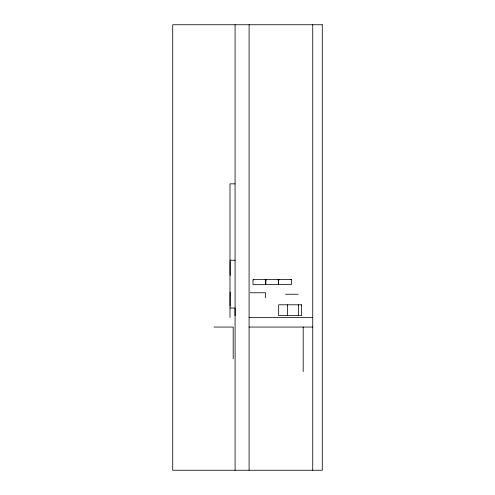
<?xml version="1.0" encoding="UTF-8"?>
<svg xmlns="http://www.w3.org/2000/svg" width="495" height="495" viewBox="0 0 495 495"><rect width="100%" height="100%" fill="white"/><g stroke="black" fill="none" stroke-linecap="round" stroke-linejoin="round"><path stroke-width="0.74" d="M235.088 183.855L229.996 183.855L229.996 317.505M229.996 260.228L235.088 260.228M278.951 279.805L279.267 279.805M290.726 279.805L291.041 279.805M253.292 279.892L253.613 279.892M265.066 279.892L265.382 279.892M266.112 279.861L266.434 279.861M277.887 279.861L278.209 279.861M250.26 292.78L265.53 292.78L265.53 297.872M285.485 294.247L298.213 294.247M229.977 308.032L235.069 308.032L235.069 315.668M249.09 317.505L312.735 317.505M214.088 327.053L233.182 327.053L233.182 358.875M249.09 327.053L312.735 327.053M312.735 24.75L312.735 470.25M303.188 327.053L303.188 371.603M298.386 304.796L298.386 315.618M287.57 304.796L287.57 315.618M249.09 24.75L249.09 470.25M235.088 24.75L235.088 470.25M230.126 261.502L230.126 275.505M230.126 292.05L230.126 306.052M322.282 24.75L172.718 24.75L172.718 470.25L322.282 470.25L322.282 24.75M291.363 279.489L278.629 279.489L278.629 284.576L291.363 284.576L291.363 279.489M265.704 279.576L252.976 279.576L252.976 284.668L265.704 284.668L265.704 279.576M278.524 279.539L265.796 279.539L265.796 284.631L278.524 284.631L278.524 279.539M301.573 304.796L278.66 304.796L278.66 315.618L301.573 315.618L301.573 304.796"/></g></svg>
